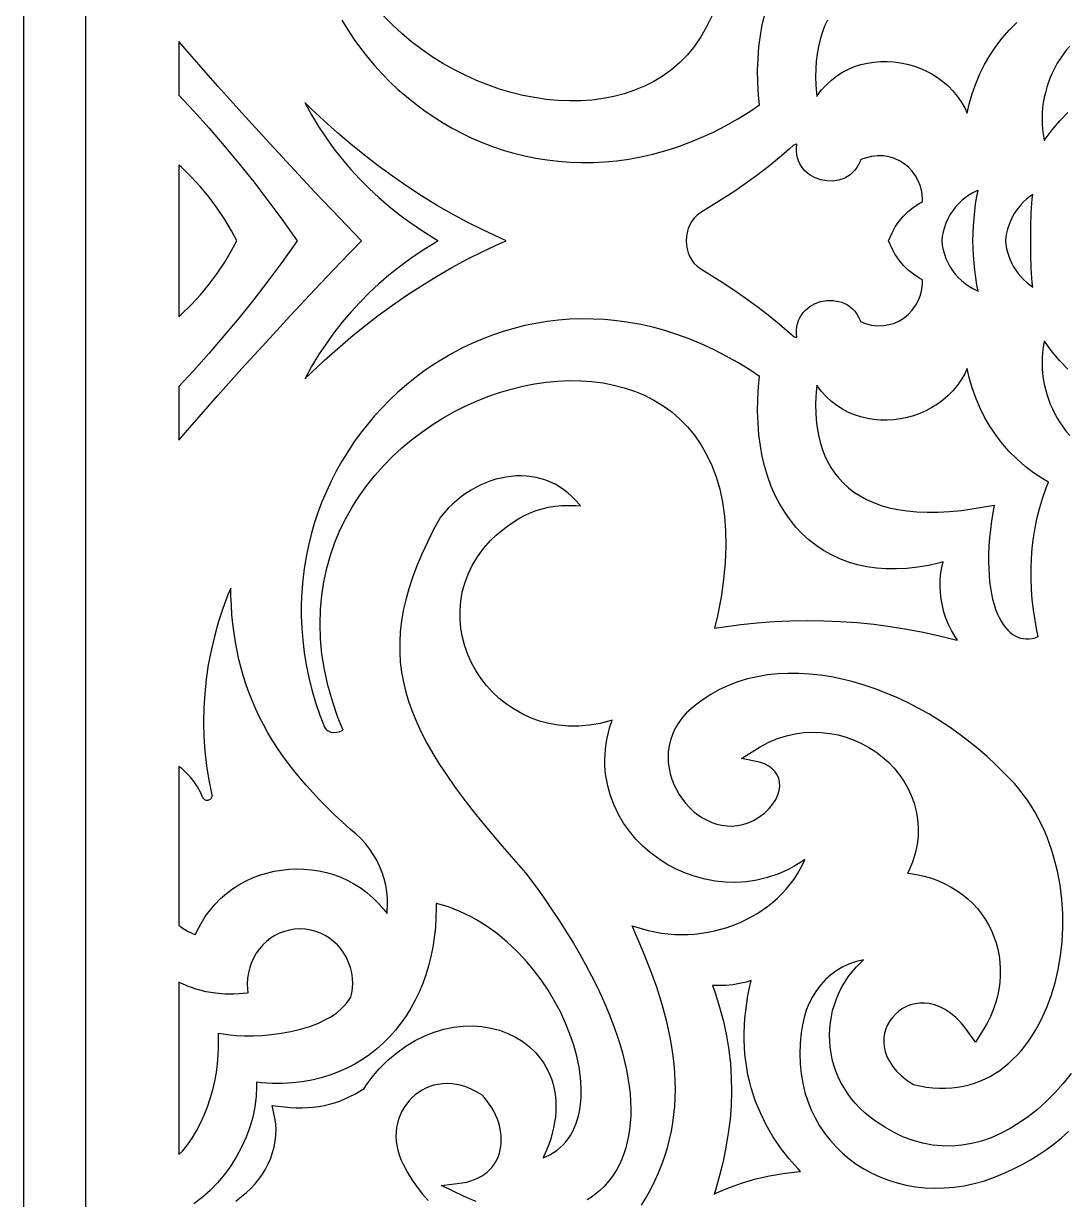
# Model space of a CAD drawing. Extents: x -375 to 375, y -1025 to 1025.
# Drawn here: x -275 to -207.8, y -841.3 to -765.6 of the extents above; entities that cross this region are included whole.
import ezdxf

# ---------------------------------------------------------------- set-up
doc = ezdxf.new("R2010")
doc.units = 0
doc.layers.add('LAYER_10', color=1, linetype='CONTINUOUS')

msp = doc.modelspace()

# ---------------------------------------------------------------- linework, layer by layer
at = {"layer": 'LAYER_10'}
for points in [[(-202.446, -924.973), (-202.446, -920.862), (-271, -920.862), (-271, -695.549), (-275, -695.549), (-275, -924.973)], [(-257.829, -774.764), (-259.396, -773.063), (-260.949, -771.35), (-262.489, -769.625), (-264.014, -767.888), (-264.998, -766.751), (-264.998, -770.21), (-264.062, -771.22), (-263.063, -772.339), (-262.084, -773.475), (-261.128, -774.627), (-260.192, -775.796), (-259.279, -776.982), (-258.388, -778.184), (-257.391, -779.581), (-258.388, -780.978), (-259.279, -782.179), (-260.192, -783.365), (-261.128, -784.534), (-262.084, -785.687), (-263.063, -786.823), (-264.062, -787.941), (-264.998, -788.951), (-264.998, -792.41), (-264.014, -791.273), (-262.489, -789.536), (-260.949, -787.812), (-259.396, -786.098), (-257.829, -784.397), (-256.248, -782.707), (-254.654, -781.029), (-253.255, -779.581), (-254.654, -778.132), (-256.248, -776.454)], [(-256.9, -770.687), (-256.885, -770.716), (-256.465, -771.484), (-256.015, -772.23), (-255.538, -772.954), (-255.034, -773.655), (-254.504, -774.333), (-253.949, -774.987), (-253.37, -775.617), (-252.769, -776.223), (-252.146, -776.803), (-251.502, -777.359), (-250.839, -777.888), (-250.156, -778.39), (-249.457, -778.866), (-248.315, -779.581), (-249.457, -780.295), (-250.156, -780.771), (-250.839, -781.273), (-251.502, -781.803), (-252.146, -782.358), (-252.769, -782.938), (-253.37, -783.544), (-253.949, -784.174), (-254.504, -784.829), (-255.034, -785.507), (-255.538, -786.208), (-256.015, -786.931), (-256.465, -787.677), (-256.885, -788.445), (-256.9, -788.474), (-256.488, -788.072), (-255.652, -787.289), (-254.805, -786.53), (-253.944, -785.794), (-253.07, -785.082), (-252.179, -784.393), (-251.272, -783.728), (-250.348, -783.088), (-249.404, -782.471), (-248.44, -781.879), (-247.455, -781.312), (-246.448, -780.77), (-245.417, -780.253), (-244.362, -779.761), (-243.944, -779.581), (-244.362, -779.4), (-245.417, -778.908), (-246.448, -778.391), (-247.455, -777.849), (-248.44, -777.282), (-249.404, -776.69), (-250.348, -776.074), (-251.272, -775.433), (-252.179, -774.768), (-253.07, -774.079), (-253.944, -773.367), (-254.805, -772.631), (-255.652, -771.872), (-256.488, -771.09)], [(-232.005, -780.834), (-231.844, -781.041), (-231.652, -781.224), (-231.419, -781.39), (-230.044, -782.248), (-229.311, -782.733), (-228.569, -783.247), (-227.827, -783.786), (-227.097, -784.344), (-226.39, -784.919), (-225.716, -785.506), (-225.598, -785.618), (-225.498, -785.698), (-225.407, -785.754), (-225.33, -785.785), (-225.269, -785.796), (-225.239, -785.793), (-225.267, -785.567), (-225.272, -785.342), (-225.251, -785.124), (-225.208, -784.917), (-225.143, -784.72), (-225.058, -784.535), (-224.955, -784.363), (-224.837, -784.204), (-224.699, -784.055), (-224.403, -783.814), (-224.064, -783.625), (-223.699, -783.496), (-223.317, -783.427), (-222.928, -783.422), (-222.549, -783.482), (-222.354, -783.542), (-222.171, -783.618), (-221.994, -783.714), (-221.826, -783.83), (-221.668, -783.965), (-221.522, -784.12), (-221.391, -784.295), (-221.276, -784.49), (-221.178, -784.703), (-221.151, -784.785), (-220.855, -784.902), (-220.453, -785.003), (-220.061, -785.047), (-219.681, -785.038), (-219.316, -784.979), (-218.97, -784.874), (-218.644, -784.726), (-218.342, -784.537), (-218.066, -784.31), (-217.822, -784.049), (-217.611, -783.757), (-217.436, -783.436), (-217.302, -783.089), (-217.212, -782.72), (-217.168, -782.33), (-217.172, -782.089), (-217.385, -781.978), (-217.749, -781.74), (-218.086, -781.468), (-218.393, -781.165), (-218.67, -780.833), (-218.915, -780.475), (-219.125, -780.094), (-219.348, -779.581), (-219.125, -779.067), (-218.915, -778.686), (-218.67, -778.328), (-218.393, -777.996), (-218.086, -777.693), (-217.749, -777.421), (-217.385, -777.183), (-217.172, -777.072), (-217.168, -776.831), (-217.212, -776.441), (-217.302, -776.072), (-217.436, -775.725), (-217.611, -775.405), (-217.822, -775.112), (-218.066, -774.851), (-218.342, -774.625), (-218.644, -774.436), (-218.97, -774.287), (-219.316, -774.182), (-219.681, -774.123), (-220.061, -774.114), (-220.453, -774.158), (-220.859, -774.261), (-221.059, -774.332), (-221.149, -774.371), (-221.178, -774.458), (-221.276, -774.671), (-221.391, -774.866), (-221.522, -775.041), (-221.668, -775.196), (-221.826, -775.332), (-221.994, -775.447), (-222.171, -775.543), (-222.354, -775.619), (-222.549, -775.679), (-222.928, -775.74), (-223.317, -775.734), (-223.699, -775.665), (-224.064, -775.536), (-224.397, -775.351), (-224.558, -775.231), (-224.704, -775.101), (-224.837, -774.957), (-224.955, -774.798), (-225.058, -774.626), (-225.143, -774.442), (-225.208, -774.245), (-225.251, -774.037), (-225.272, -773.819), (-225.267, -773.594), (-225.239, -773.368), (-225.269, -773.365), (-225.33, -773.376), (-225.407, -773.407), (-225.492, -773.46), (-225.721, -773.66), (-226.39, -774.242), (-227.097, -774.817), (-227.827, -775.375), (-228.569, -775.914), (-229.311, -776.428), (-230.044, -776.914), (-231.419, -777.771), (-231.652, -777.937), (-231.844, -778.12), (-232.005, -778.327), (-232.137, -778.554), (-232.24, -778.797), (-232.312, -779.051), (-232.354, -779.313), (-232.365, -779.581), (-232.354, -779.848), (-232.312, -780.11), (-232.24, -780.364), (-232.137, -780.607)], [(-264.833, -784.309), (-264.208, -783.694), (-263.617, -783.05), (-263.061, -782.378), (-262.541, -781.68), (-262.059, -780.957), (-261.615, -780.21), (-261.283, -779.581), (-261.615, -778.951), (-262.059, -778.204), (-262.541, -777.481), (-263.061, -776.783), (-263.617, -776.111), (-264.208, -775.467), (-264.833, -774.852), (-264.998, -774.705), (-264.998, -779.581), (-264.998, -784.456)], [(-213.593, -776.345), (-213.661, -776.372), (-213.926, -776.504), (-214.18, -776.656), (-214.421, -776.826), (-214.648, -777.014), (-214.86, -777.218), (-215.056, -777.438), (-215.234, -777.671), (-215.395, -777.917), (-215.536, -778.175), (-215.657, -778.444), (-215.756, -778.721), (-215.834, -779.007), (-215.888, -779.3), (-215.916, -779.581), (-215.888, -779.861), (-215.834, -780.154), (-215.756, -780.44), (-215.657, -780.718), (-215.536, -780.986), (-215.395, -781.244), (-215.234, -781.49), (-215.056, -781.723), (-214.86, -781.943), (-214.648, -782.147), (-214.421, -782.335), (-214.18, -782.505), (-213.926, -782.657), (-213.661, -782.789), (-213.593, -782.816), (-213.67, -782.422), (-213.806, -781.479), (-213.885, -780.532), (-213.919, -779.581), (-213.885, -778.629), (-213.806, -777.685), (-213.746, -777.21), (-213.67, -776.737)], [(-210.472, -782.255), (-210.266, -782.421), (-210.065, -782.563), (-210.098, -782.269), (-210.165, -781.373), (-210.199, -780.475), (-210.2, -779.581), (-210.199, -778.687), (-210.165, -777.788), (-210.098, -776.892), (-210.065, -776.598), (-210.266, -776.74), (-210.472, -776.906), (-210.666, -777.085), (-210.845, -777.274), (-211.011, -777.473), (-211.163, -777.682), (-211.3, -777.899), (-211.422, -778.124), (-211.528, -778.357), (-211.619, -778.595), (-211.693, -778.84), (-211.751, -779.089), (-211.792, -779.342), (-211.814, -779.581), (-211.792, -779.819), (-211.751, -780.072), (-211.693, -780.322), (-211.619, -780.566), (-211.528, -780.804), (-211.422, -781.037), (-211.3, -781.262), (-211.163, -781.479), (-211.011, -781.688), (-210.845, -781.887), (-210.666, -782.077)], [(-239.103, -784.611), (-239.848, -784.636), (-240.585, -784.693), (-241.315, -784.78), (-242.037, -784.896), (-242.749, -785.043), (-243.452, -785.218), (-244.144, -785.421), (-244.826, -785.651), (-245.496, -785.908), (-246.155, -786.191), (-246.8, -786.5), (-247.432, -786.834), (-248.05, -787.192), (-248.654, -787.574), (-249.242, -787.979), (-249.814, -788.406), (-250.37, -788.855), (-250.909, -789.325), (-251.43, -789.816), (-251.932, -790.326), (-252.415, -790.856), (-252.879, -791.404), (-253.322, -791.97), (-253.744, -792.553), (-254.145, -793.154), (-254.523, -793.77), (-254.879, -794.401), (-255.211, -795.047), (-255.518, -795.708), (-255.801, -796.382), (-256.059, -797.068), (-256.291, -797.767), (-256.496, -798.478), (-256.673, -799.199), (-256.823, -799.931), (-256.944, -800.673), (-257.036, -801.423), (-257.098, -802.182), (-257.13, -802.949), (-257.131, -803.724), (-257.1, -804.505), (-257.037, -805.292), (-256.941, -806.084), (-256.811, -806.881), (-256.647, -807.683), (-256.447, -808.488), (-256.213, -809.296), (-255.942, -810.107), (-255.645, -810.89), (-255.599, -810.958), (-255.537, -811.026), (-255.47, -811.083), (-255.405, -811.126), (-255.232, -811.196), (-255.047, -811.225), (-254.847, -811.215), (-254.64, -811.166), (-254.446, -811.082), (-254.775, -810.265), (-255.132, -809.216), (-255.421, -808.185), (-255.642, -807.172), (-255.798, -806.179), (-255.892, -805.205), (-255.925, -804.251), (-255.899, -803.319), (-255.817, -802.409), (-255.681, -801.521), (-255.493, -800.657), (-255.256, -799.818), (-254.971, -799.004), (-254.642, -798.216), (-254.269, -797.454), (-253.857, -796.719), (-253.406, -796.012), (-252.92, -795.333), (-252.401, -794.683), (-251.85, -794.063), (-251.271, -793.473), (-250.664, -792.914), (-250.034, -792.385), (-249.381, -791.889), (-248.709, -791.424), (-248.019, -790.993), (-247.313, -790.595), (-246.594, -790.23), (-245.864, -789.901), (-245.125, -789.606), (-244.379, -789.348), (-243.629, -789.125), (-242.876, -788.94), (-242.123, -788.792), (-241.372, -788.682), (-240.625, -788.611), (-239.883, -788.58), (-239.151, -788.589), (-238.428, -788.638), (-237.719, -788.73), (-237.024, -788.864), (-236.347, -789.041), (-235.689, -789.262), (-235.053, -789.528), (-234.441, -789.839), (-233.856, -790.197), (-233.3, -790.601), (-232.777, -791.053), (-232.287, -791.553), (-231.835, -792.1), (-231.422, -792.696), (-231.051, -793.341), (-230.724, -794.035), (-230.444, -794.777), (-230.212, -795.569), (-230.031, -796.41), (-229.903, -797.301), (-229.829, -798.243), (-229.812, -799.235), (-229.854, -800.278), (-229.957, -801.373), (-230.122, -802.52), (-230.351, -803.721), (-230.54, -804.519), (-229.928, -804.419), (-228.861, -804.277), (-227.792, -804.165), (-226.721, -804.085), (-225.649, -804.037), (-224.577, -804.019), (-223.505, -804.033), (-222.434, -804.078), (-221.365, -804.154), (-220.299, -804.261), (-219.236, -804.399), (-218.177, -804.567), (-217.123, -804.767), (-216.074, -804.998), (-215.032, -805.259), (-214.918, -805.292), (-215.094, -805.027), (-215.307, -804.654), (-215.493, -804.27), (-215.652, -803.876), (-215.783, -803.473), (-215.887, -803.063), (-215.963, -802.647), (-216.01, -802.227), (-216.028, -801.804), (-216.018, -801.38), (-215.978, -800.955), (-215.908, -800.532), (-215.84, -800.246), (-216.043, -800.304), (-216.765, -800.47), (-217.472, -800.591), (-218.163, -800.669), (-218.837, -800.704), (-219.493, -800.697), (-220.131, -800.648), (-220.75, -800.557), (-221.348, -800.427), (-221.926, -800.256), (-222.482, -800.046), (-223.015, -799.798), (-223.524, -799.512), (-224.009, -799.189), (-224.467, -798.83), (-224.9, -798.436), (-225.304, -798.008), (-225.681, -797.547), (-226.029, -797.054), (-226.347, -796.53), (-226.634, -795.975), (-226.891, -795.391), (-227.116, -794.779), (-227.309, -794.139), (-227.469, -793.473), (-227.596, -792.78), (-227.688, -792.063), (-227.746, -791.321), (-227.769, -790.555), (-227.756, -789.767), (-227.707, -788.956), (-227.64, -788.318), (-228.27, -787.897), (-229.05, -787.417), (-229.833, -786.978), (-230.616, -786.578), (-231.399, -786.217), (-232.181, -785.895), (-232.963, -785.61), (-233.743, -785.362), (-234.52, -785.151), (-235.295, -784.976), (-236.066, -784.835), (-236.833, -784.729), (-237.595, -784.657), (-238.352, -784.618)], [(-220.706, -791.019), (-221.121, -790.92), (-221.528, -790.789), (-221.923, -790.624), (-222.305, -790.426), (-222.672, -790.193), (-223.02, -789.926), (-223.348, -789.623), (-223.652, -789.286), (-223.93, -788.913), (-223.957, -788.869), (-223.982, -789.081), (-224.024, -789.611), (-224.042, -790.131), (-224.035, -790.639), (-224.004, -791.135), (-223.947, -791.616), (-223.865, -792.083), (-223.757, -792.534), (-223.623, -792.968), (-223.463, -793.385), (-223.277, -793.783), (-223.063, -794.163), (-222.822, -794.523), (-222.553, -794.862), (-222.255, -795.181), (-221.928, -795.478), (-221.571, -795.753), (-221.182, -796.004), (-220.762, -796.232), (-220.309, -796.434), (-219.822, -796.611), (-219.301, -796.759), (-218.745, -796.879), (-218.154, -796.97), (-217.526, -797.029), (-216.862, -797.055), (-216.161, -797.049), (-215.423, -797.007), (-214.647, -796.93), (-213.832, -796.816), (-212.557, -796.589), (-212.718, -797.602), (-212.791, -798.164), (-212.848, -798.707), (-212.886, -799.229), (-212.909, -799.731), (-212.915, -800.212), (-212.906, -800.673), (-212.882, -801.112), (-212.844, -801.53), (-212.792, -801.926), (-212.727, -802.301), (-212.65, -802.653), (-212.561, -802.983), (-212.46, -803.29), (-212.35, -803.574), (-212.23, -803.835), (-212.102, -804.073), (-211.965, -804.287), (-211.822, -804.478), (-211.673, -804.646), (-211.518, -804.79), (-211.358, -804.912), (-211.195, -805.013), (-211.027, -805.092), (-210.855, -805.15), (-210.678, -805.187), (-210.496, -805.204), (-210.308, -805.2), (-210.115, -805.174), (-209.915, -805.126), (-209.713, -805.056), (-209.802, -804.653), (-209.925, -803.994), (-210.024, -803.334), (-210.1, -802.671), (-210.152, -802.008), (-210.179, -801.344), (-210.181, -800.681), (-210.157, -800.019), (-210.106, -799.36), (-210.027, -798.702), (-209.921, -798.048), (-209.785, -797.398), (-209.621, -796.753), (-209.426, -796.114), (-209.201, -795.481), (-209.051, -795.116), (-209.431, -794.899), (-210.021, -794.507), (-210.577, -794.081), (-211.099, -793.624), (-211.585, -793.137), (-212.035, -792.621), (-212.45, -792.079), (-212.827, -791.513), (-213.168, -790.924), (-213.471, -790.314), (-213.737, -789.685), (-213.964, -789.039), (-214.153, -788.377), (-214.282, -787.791), (-214.446, -788.14), (-214.672, -788.531), (-214.928, -788.896), (-215.211, -789.234), (-215.518, -789.546), (-215.847, -789.831), (-216.197, -790.089), (-216.563, -790.318), (-216.945, -790.52), (-217.339, -790.694), (-217.745, -790.838), (-218.159, -790.954), (-218.58, -791.041), (-219.005, -791.098), (-219.432, -791.124), (-219.859, -791.121), (-220.285, -791.086)], [(-264.267, -814.097), (-264.531, -813.813), (-264.817, -813.548), (-264.998, -813.406), (-264.998, -823.617), (-264.788, -823.792), (-264.45, -824.007), (-264.082, -824.178), (-263.927, -824.226), (-263.826, -823.988), (-263.58, -823.515), (-263.305, -823.072), (-263.002, -822.657), (-262.673, -822.271), (-262.32, -821.916), (-261.945, -821.59), (-261.551, -821.295), (-261.139, -821.03), (-260.712, -820.795), (-260.27, -820.59), (-259.817, -820.416), (-259.354, -820.273), (-258.883, -820.16), (-258.406, -820.078), (-257.924, -820.027), (-257.441, -820.007), (-256.956, -820.018), (-256.473, -820.06), (-255.993, -820.134), (-255.518, -820.24), (-255.05, -820.377), (-254.591, -820.546), (-254.142, -820.748), (-253.707, -820.982), (-253.286, -821.248), (-252.882, -821.548), (-252.496, -821.88), (-252.132, -822.245), (-251.79, -822.643), (-251.613, -822.884), (-251.597, -822.758), (-251.576, -822.327), (-251.586, -821.898), (-251.627, -821.473), (-251.699, -821.052), (-251.801, -820.639), (-251.932, -820.233), (-252.092, -819.837), (-252.28, -819.453), (-252.496, -819.08), (-252.739, -818.722), (-253.009, -818.38), (-253.306, -818.054), (-253.628, -817.748), (-253.991, -817.449), (-255.013, -816.505), (-255.955, -815.564), (-256.82, -814.623), (-257.226, -814.148), (-257.613, -813.672), (-257.981, -813.193), (-258.331, -812.712), (-258.662, -812.227), (-258.976, -811.738), (-259.272, -811.245), (-259.549, -810.747), (-259.809, -810.243), (-260.051, -809.734), (-260.276, -809.219), (-260.483, -808.697), (-260.673, -808.169), (-260.846, -807.633), (-261.002, -807.09), (-261.141, -806.538), (-261.263, -805.978), (-261.369, -805.409), (-261.458, -804.831), (-261.531, -804.243), (-261.588, -803.645), (-261.629, -803.036), (-261.654, -802.416), (-261.662, -801.932), (-261.847, -802.366), (-262.177, -803.247), (-262.469, -804.139), (-262.722, -805.039), (-262.936, -805.948), (-263.111, -806.864), (-263.246, -807.786), (-263.341, -808.712), (-263.397, -809.642), (-263.414, -810.573), (-263.39, -811.506), (-263.326, -812.439), (-263.221, -813.37), (-263.077, -814.299), (-262.89, -815.23), (-262.883, -815.295), (-262.888, -815.355), (-262.903, -815.41), (-262.927, -815.458), (-262.96, -815.5), (-262.999, -815.536), (-263.043, -815.564), (-263.091, -815.585), (-263.141, -815.598), (-263.193, -815.602), (-263.245, -815.597), (-263.296, -815.583), (-263.344, -815.559), (-263.388, -815.524), (-263.426, -815.479), (-263.458, -815.423), (-263.624, -815.059), (-263.813, -814.722), (-264.027, -814.401)], [(-225.114, -807.429), (-225.796, -807.424), (-226.468, -807.456), (-227.129, -807.526), (-227.778, -807.635), (-228.414, -807.782), (-229.034, -807.97), (-229.638, -808.199), (-230.223, -808.47), (-230.79, -808.784), (-231.337, -809.141), (-231.862, -809.543), (-232.359, -809.987), (-232.646, -810.314), (-232.891, -810.654), (-233.094, -811.002), (-233.256, -811.356), (-233.379, -811.715), (-233.465, -812.077), (-233.516, -812.44), (-233.532, -812.805), (-233.517, -813.168), (-233.47, -813.528), (-233.393, -813.883), (-233.288, -814.231), (-233.157, -814.57), (-232.999, -814.899), (-232.818, -815.214), (-232.615, -815.514), (-232.391, -815.796), (-232.148, -816.06), (-231.888, -816.302), (-231.613, -816.52), (-231.325, -816.713), (-231.024, -816.88), (-230.714, -817.017), (-230.395, -817.124), (-230.069, -817.2), (-229.738, -817.241), (-229.402, -817.247), (-229.063, -817.217), (-228.722, -817.147), (-228.379, -817.037), (-228.035, -816.883), (-227.695, -816.685), (-227.336, -816.41), (-227.034, -816.122), (-226.79, -815.829), (-226.602, -815.534), (-226.468, -815.244), (-226.385, -814.961), (-226.35, -814.69), (-226.361, -814.432), (-226.415, -814.188), (-226.51, -813.961), (-226.649, -813.75), (-226.831, -813.558), (-227.06, -813.387), (-227.336, -813.243), (-227.66, -813.13), (-228.803, -812.897), (-227.611, -812.146), (-227.053, -811.857), (-226.49, -811.623), (-225.923, -811.442), (-225.355, -811.314), (-224.789, -811.236), (-224.228, -811.206), (-223.672, -811.222), (-223.126, -811.283), (-222.591, -811.386), (-222.07, -811.531), (-221.565, -811.714), (-221.078, -811.934), (-220.611, -812.189), (-220.167, -812.477), (-219.748, -812.797), (-219.356, -813.147), (-218.993, -813.525), (-218.662, -813.929), (-218.365, -814.357), (-218.105, -814.809), (-217.883, -815.281), (-217.703, -815.773), (-217.567, -816.282), (-217.478, -816.805), (-217.437, -817.342), (-217.447, -817.889), (-217.512, -818.445), (-217.631, -819.006), (-217.809, -819.571), (-218.046, -820.137), (-218.121, -820.28), (-218.057, -820.286), (-217.549, -820.366), (-217.061, -820.474), (-216.593, -820.61), (-216.145, -820.773), (-215.719, -820.961), (-215.314, -821.173), (-214.932, -821.409), (-214.572, -821.666), (-214.235, -821.945), (-213.922, -822.242), (-213.633, -822.558), (-213.368, -822.891), (-213.129, -823.24), (-212.915, -823.604), (-212.727, -823.98), (-212.565, -824.369), (-212.429, -824.769), (-212.321, -825.178), (-212.24, -825.595), (-212.187, -826.019), (-212.162, -826.449), (-212.165, -826.884), (-212.197, -827.321), (-212.258, -827.761), (-212.348, -828.201), (-212.468, -828.641), (-212.618, -829.079), (-212.799, -829.514), (-213.009, -829.945), (-213.251, -830.371), (-213.76, -831.154), (-214.349, -830.312), (-214.685, -829.908), (-215.025, -829.566), (-215.367, -829.284), (-215.709, -829.057), (-216.048, -828.883), (-216.382, -828.757), (-216.71, -828.677), (-217.03, -828.64), (-217.34, -828.642), (-217.64, -828.681), (-217.927, -828.755), (-218.2, -828.861), (-218.456, -828.996), (-218.693, -829.16), (-218.909, -829.348), (-219.103, -829.559), (-219.27, -829.79), (-219.41, -830.039), (-219.521, -830.302), (-219.6, -830.578), (-219.645, -830.864), (-219.655, -831.159), (-219.628, -831.46), (-219.56, -831.767), (-219.45, -832.078), (-219.293, -832.39), (-219.087, -832.703), (-218.829, -833.013), (-218.514, -833.319), (-218.141, -833.616), (-217.739, -833.881), (-217.342, -833.973), (-216.911, -834.048), (-216.489, -834.099), (-216.078, -834.125), (-215.676, -834.127), (-215.284, -834.105), (-214.902, -834.061), (-214.53, -833.995), (-214.168, -833.908), (-213.815, -833.8), (-213.472, -833.672), (-213.139, -833.525), (-212.815, -833.358), (-212.501, -833.173), (-212.197, -832.971), (-211.903, -832.75), (-211.618, -832.513), (-211.344, -832.26), (-211.08, -831.991), (-210.826, -831.707), (-210.582, -831.408), (-210.35, -831.096), (-210.128, -830.77), (-209.916, -830.431), (-209.716, -830.08), (-209.529, -829.72), (-209.184, -828.961), (-208.887, -828.166), (-208.638, -827.338), (-208.438, -826.482), (-208.287, -825.603), (-208.187, -824.708), (-208.139, -823.8), (-208.144, -822.885), (-208.202, -821.97), (-208.315, -821.058), (-208.482, -820.155), (-208.706, -819.263), (-208.838, -818.828), (-208.985, -818.397), (-209.146, -817.971), (-209.322, -817.552), (-209.512, -817.14), (-209.717, -816.737), (-209.936, -816.342), (-210.17, -815.956), (-210.419, -815.581), (-210.683, -815.216), (-210.961, -814.862), (-211.255, -814.519), (-211.564, -814.189), (-211.896, -813.866), (-212.444, -813.312), (-213.009, -812.782), (-213.593, -812.271), (-214.197, -811.78), (-214.817, -811.31), (-215.453, -810.861), (-216.103, -810.436), (-216.765, -810.034), (-217.438, -809.658), (-218.121, -809.307), (-218.811, -808.983), (-219.507, -808.687), (-220.208, -808.419), (-220.913, -808.181), (-221.618, -807.974), (-222.324, -807.798), (-223.028, -807.655), (-223.728, -807.545), (-224.424, -807.469)], [(-260.572, -828.005), (-261.458, -828.07), (-262.059, -828.065), (-262.655, -828.011), (-263.243, -827.91), (-263.82, -827.762), (-264.382, -827.569), (-264.926, -827.331), (-264.998, -827.292), (-264.998, -838.397), (-264.777, -838.165), (-264.453, -837.765), (-264.15, -837.329), (-263.87, -836.863), (-263.612, -836.369), (-263.378, -835.854), (-263.169, -835.32), (-262.985, -834.774), (-262.827, -834.219), (-262.695, -833.659), (-262.591, -833.1), (-262.515, -832.546), (-262.467, -832.001), (-262.448, -831.471), (-262.465, -830.587), (-261.728, -830.694), (-261.283, -830.732), (-260.781, -830.751), (-260.234, -830.749), (-259.652, -830.722), (-259.045, -830.669), (-258.425, -830.586), (-257.801, -830.473), (-257.185, -830.326), (-256.586, -830.144), (-256.016, -829.924), (-255.48, -829.665), (-255.235, -829.523), (-255.001, -829.37), (-254.781, -829.207), (-254.576, -829.033), (-254.389, -828.85), (-254.219, -828.657), (-254.068, -828.453), (-253.95, -828.262), (-253.899, -828.091), (-253.854, -827.874), (-253.825, -827.642), (-253.814, -827.4), (-253.832, -827.038), (-253.883, -826.687), (-253.967, -826.349), (-254.082, -826.024), (-254.225, -825.716), (-254.395, -825.425), (-254.591, -825.153), (-254.81, -824.903), (-255.051, -824.675), (-255.313, -824.472), (-255.593, -824.296), (-255.889, -824.147), (-256.2, -824.029), (-256.525, -823.942), (-256.862, -823.889), (-257.209, -823.871), (-257.556, -823.889), (-257.892, -823.942), (-258.217, -824.029), (-258.529, -824.147), (-258.825, -824.296), (-259.105, -824.472), (-259.366, -824.675), (-259.608, -824.903), (-259.827, -825.153), (-260.023, -825.425), (-260.193, -825.716), (-260.336, -826.024), (-260.45, -826.349), (-260.534, -826.687), (-260.586, -827.038), (-260.603, -827.399)], [(-230.223, -839.745), (-230.488, -840.675), (-230.57, -840.932), (-230.408, -840.853), (-229.584, -840.508), (-228.742, -840.209), (-227.884, -839.958), (-227.014, -839.754), (-226.132, -839.599), (-225.241, -839.493), (-225.017, -839.478), (-225.173, -839.319), (-225.76, -838.646), (-226.297, -837.95), (-226.784, -837.229), (-227.218, -836.483), (-227.596, -835.715), (-227.766, -835.318), (-227.921, -834.917), (-228.061, -834.51), (-228.186, -834.097), (-228.297, -833.677), (-228.392, -833.251), (-228.472, -832.819), (-228.537, -832.381), (-228.586, -831.936), (-228.619, -831.485), (-228.636, -831.028), (-228.637, -830.564), (-228.621, -830.095), (-228.589, -829.619), (-228.54, -829.137), (-228.475, -828.648), (-228.392, -828.153), (-228.292, -827.652), (-228.187, -827.198), (-228.494, -827.291), (-228.932, -827.392), (-229.376, -827.463), (-229.823, -827.505), (-230.272, -827.516), (-230.681, -827.5), (-230.51, -827.98), (-230.219, -828.914), (-229.976, -829.835), (-229.78, -830.747), (-229.63, -831.651), (-229.526, -832.55), (-229.466, -833.444), (-229.45, -834.335), (-229.477, -835.227), (-229.545, -836.12), (-229.656, -837.016), (-229.806, -837.918), (-229.995, -838.827)]]:
    msp.add_lwpolyline(points, close=True, dxfattribs=at)
for points in [[(-254.523, -765.391), (-254.145, -766.008), (-253.744, -766.608), (-253.322, -767.191), (-252.879, -767.757), (-252.415, -768.306), (-251.932, -768.835), (-251.43, -769.346), (-250.909, -769.836), (-250.37, -770.306), (-249.814, -770.755), (-249.242, -771.182), (-248.654, -771.587), (-248.05, -771.969), (-247.432, -772.327), (-246.8, -772.661), (-246.155, -772.97), (-245.496, -773.253), (-244.826, -773.51), (-244.144, -773.741), (-243.452, -773.944), (-242.749, -774.118), (-242.037, -774.265), (-241.315, -774.382), (-240.585, -774.468), (-239.848, -774.525), (-239.103, -774.55), (-238.352, -774.543), (-237.595, -774.504), (-236.833, -774.432), (-236.066, -774.326), (-235.295, -774.185), (-234.52, -774.01), (-233.743, -773.799), (-232.963, -773.551), (-232.181, -773.266), (-231.399, -772.944), (-230.616, -772.583), (-229.833, -772.183), (-229.05, -771.744), (-228.27, -771.264), (-227.64, -770.843), (-227.707, -770.205), (-227.756, -769.394), (-227.769, -768.606), (-227.746, -767.84), (-227.688, -767.099), (-227.596, -766.381), (-227.469, -765.688), (-227.309, -765.022)], [(-230.724, -765.126), (-231.051, -765.82), (-231.422, -766.465), (-231.835, -767.061), (-232.287, -767.609), (-232.777, -768.108), (-233.3, -768.56), (-233.856, -768.964), (-234.441, -769.322), (-235.053, -769.633), (-235.689, -769.899), (-236.347, -770.12), (-237.024, -770.297), (-237.719, -770.431), (-238.428, -770.523), (-239.151, -770.573), (-239.883, -770.581), (-240.625, -770.55), (-241.372, -770.479), (-242.123, -770.37), (-242.876, -770.222), (-243.629, -770.036), (-244.379, -769.814), (-245.125, -769.555), (-245.864, -769.26), (-246.594, -768.931), (-247.313, -768.567), (-248.019, -768.169), (-248.709, -767.737), (-249.381, -767.273), (-250.034, -766.776), (-250.664, -766.248), (-251.271, -765.688), (-251.85, -765.098)], [(-223.277, -765.378), (-223.463, -765.776), (-223.623, -766.193), (-223.757, -766.627), (-223.865, -767.078), (-223.947, -767.545), (-224.004, -768.026), (-224.035, -768.522), (-224.042, -769.03), (-224.024, -769.55), (-223.982, -770.081), (-223.957, -770.292), (-223.93, -770.248), (-223.652, -769.875), (-223.348, -769.538), (-223.02, -769.235), (-222.672, -768.968), (-222.305, -768.735), (-221.923, -768.537), (-221.528, -768.372), (-221.121, -768.241), (-220.706, -768.142), (-220.285, -768.076), (-219.859, -768.041), (-219.432, -768.037), (-219.005, -768.063), (-218.58, -768.12), (-218.159, -768.207), (-217.745, -768.323), (-217.339, -768.468), (-216.945, -768.641), (-216.563, -768.843), (-216.197, -769.073), (-215.847, -769.33), (-215.518, -769.615), (-215.211, -769.927), (-214.928, -770.265), (-214.672, -770.63), (-214.446, -771.021), (-214.282, -771.37), (-214.153, -770.784), (-213.964, -770.122), (-213.737, -769.476), (-213.471, -768.847), (-213.168, -768.237), (-212.827, -767.648), (-212.45, -767.082), (-212.035, -766.54), (-211.585, -766.025), (-211.099, -765.537)], [(-207.692, -767.048), (-207.913, -767.311), (-208.12, -767.584), (-208.314, -767.865), (-208.493, -768.155), (-208.659, -768.452), (-208.809, -768.755), (-208.945, -769.065), (-209.066, -769.381), (-209.171, -769.702), (-209.261, -770.028), (-209.335, -770.358), (-209.393, -770.692), (-209.435, -771.029), (-209.46, -771.369), (-209.468, -771.71), (-209.46, -772.053), (-209.434, -772.398), (-209.39, -772.742), (-209.329, -773.087), (-209.321, -773.123), (-209.274, -773.05), (-208.817, -772.433), (-208.327, -771.856), (-207.806, -771.321)], [(-207.806, -787.84), (-208.327, -787.305), (-208.817, -786.728), (-209.274, -786.111), (-209.321, -786.038), (-209.329, -786.074), (-209.39, -786.419), (-209.434, -786.764), (-209.46, -787.108), (-209.468, -787.451), (-209.46, -787.793), (-209.435, -788.132), (-209.393, -788.469), (-209.335, -788.803), (-209.261, -789.133), (-209.171, -789.459), (-209.066, -789.78), (-208.945, -790.096), (-208.809, -790.406), (-208.659, -790.71), (-208.493, -791.006), (-208.314, -791.296), (-208.12, -791.577), (-207.913, -791.85), (-207.692, -792.114)], [(-235.236, -841.643), (-234.945, -841.158), (-234.652, -840.625), (-234.385, -840.092), (-234.146, -839.558), (-233.932, -839.025), (-233.743, -838.491), (-233.579, -837.957), (-233.438, -837.422), (-233.321, -836.886), (-233.226, -836.35), (-233.152, -835.814), (-233.1, -835.276), (-233.069, -834.737), (-233.058, -834.198), (-233.066, -833.657), (-233.093, -833.115), (-233.138, -832.572), (-233.2, -832.028), (-233.28, -831.482), (-233.376, -830.938), (-233.616, -829.838), (-233.914, -828.736), (-234.265, -827.628), (-234.665, -826.515), (-235.11, -825.397), (-235.849, -823.677), (-234.811, -823.969), (-234.387, -824.065), (-233.961, -824.139), (-233.532, -824.192), (-233.102, -824.225), (-232.671, -824.236), (-232.242, -824.228), (-231.813, -824.199), (-231.388, -824.151), (-230.966, -824.083), (-230.548, -823.996), (-230.135, -823.891), (-229.729, -823.768), (-229.329, -823.626), (-228.938, -823.467), (-228.556, -823.291), (-228.184, -823.098), (-227.822, -822.889), (-227.473, -822.664), (-227.136, -822.423), (-226.812, -822.166), (-226.503, -821.895), (-226.21, -821.61), (-225.933, -821.31), (-225.672, -820.996), (-225.43, -820.67), (-225.206, -820.33), (-225.002, -819.977), (-224.819, -819.612), (-224.728, -819.402), (-224.84, -819.482), (-225.159, -819.687), (-225.482, -819.876), (-225.808, -820.047), (-226.137, -820.202), (-226.472, -820.341), (-227.139, -820.567), (-227.813, -820.731), (-228.49, -820.834), (-229.165, -820.877), (-229.835, -820.864), (-230.497, -820.796), (-231.149, -820.676), (-231.786, -820.505), (-232.407, -820.286), (-233.007, -820.022), (-233.584, -819.713), (-234.136, -819.363), (-234.658, -818.973), (-235.148, -818.546), (-235.603, -818.082), (-236.02, -817.585), (-236.395, -817.057), (-236.726, -816.498), (-237.009, -815.912), (-237.24, -815.301), (-237.418, -814.666), (-237.537, -814.015), (-237.574, -813.676), (-237.596, -813.337), (-237.601, -812.995), (-237.59, -812.648), (-237.562, -812.298), (-237.517, -811.946), (-237.455, -811.59), (-237.375, -811.233), (-237.276, -810.873), (-237.159, -810.512), (-237.128, -810.429), (-237.201, -810.455), (-237.906, -810.64), (-238.598, -810.76), (-239.276, -810.819), (-239.937, -810.819), (-240.579, -810.763), (-241.2, -810.653), (-241.8, -810.492), (-242.375, -810.284), (-242.923, -810.031), (-243.444, -809.736), (-243.936, -809.402), (-244.396, -809.031), (-244.823, -808.627), (-245.215, -808.193), (-245.571, -807.731), (-245.89, -807.244), (-246.169, -806.735), (-246.406, -806.206), (-246.601, -805.661), (-246.751, -805.102), (-246.855, -804.531), (-246.91, -803.953), (-246.915, -803.369), (-246.869, -802.783), (-246.769, -802.197), (-246.613, -801.616), (-246.401, -801.042), (-246.13, -800.478), (-245.8, -799.927), (-245.409, -799.394), (-244.954, -798.878), (-244.583, -798.534), (-244.222, -798.225), (-243.864, -797.943), (-243.504, -797.689), (-243.142, -797.461), (-242.776, -797.261), (-242.403, -797.089), (-242.022, -796.943), (-241.631, -796.824), (-241.23, -796.732), (-240.816, -796.667), (-240.389, -796.627), (-239.945, -796.612), (-239.485, -796.622), (-239.174, -796.644), (-239.236, -796.562), (-239.473, -796.287), (-239.721, -796.036), (-239.979, -795.807), (-240.247, -795.601), (-240.523, -795.418), (-240.807, -795.256), (-241.099, -795.116), (-241.398, -794.997), (-241.702, -794.899), (-242.013, -794.822), (-242.328, -794.765), (-242.647, -794.729), (-242.969, -794.713), (-243.294, -794.718), (-243.621, -794.742), (-243.949, -794.786), (-244.278, -794.85), (-244.605, -794.933), (-244.932, -795.036), (-245.256, -795.158), (-245.578, -795.298), (-245.895, -795.458), (-246.208, -795.635), (-246.515, -795.832), (-246.817, -796.046), (-247.111, -796.278), (-247.397, -796.528), (-247.674, -796.796), (-247.942, -797.08), (-248.183, -797.363), (-248.615, -798.165), (-249.019, -798.969), (-249.381, -799.751), (-249.7, -800.512), (-249.979, -801.254), (-250.216, -801.979), (-250.413, -802.688), (-250.569, -803.382), (-250.686, -804.064), (-250.762, -804.735), (-250.8, -805.396), (-250.798, -806.05), (-250.758, -806.699), (-250.679, -807.344), (-250.561, -807.988), (-250.405, -808.631), (-250.21, -809.276), (-249.977, -809.925), (-249.705, -810.58), (-249.395, -811.241), (-249.047, -811.91), (-248.66, -812.589), (-248.235, -813.28), (-247.771, -813.983), (-247.27, -814.7), (-246.73, -815.434), (-246.153, -816.184), (-245.539, -816.952), (-244.198, -818.553), (-242.699, -820.256), (-242.109, -821.052), (-241.554, -821.827), (-241.029, -822.588), (-240.532, -823.337), (-240.063, -824.072), (-239.621, -824.793), (-239.207, -825.502), (-238.82, -826.197), (-238.459, -826.878), (-238.124, -827.546), (-237.815, -828.2), (-237.53, -828.841), (-237.271, -829.468), (-237.036, -830.081), (-236.824, -830.68), (-236.636, -831.266), (-236.472, -831.837), (-236.33, -832.394), (-236.21, -832.938), (-236.112, -833.467), (-236.035, -833.982), (-235.98, -834.482), (-235.946, -834.969), (-235.932, -835.441), (-235.938, -835.898), (-235.963, -836.341), (-236.008, -836.77), (-236.072, -837.183), (-236.155, -837.582), (-236.256, -837.965), (-236.375, -838.333), (-236.511, -838.686), (-236.665, -839.023), (-236.836, -839.344), (-237.023, -839.649), (-237.225, -839.937), (-237.443, -840.209), (-237.676, -840.463), (-237.923, -840.701), (-238.184, -840.921), (-238.459, -841.124), (-238.745, -841.309)], [(-261.335, -841.399), (-260.971, -841.087), (-260.654, -840.834), (-260.368, -840.569), (-260.102, -840.285), (-259.855, -839.982), (-259.631, -839.663), (-259.429, -839.33), (-259.252, -838.986), (-259.1, -838.631), (-258.973, -838.268), (-258.874, -837.9), (-258.804, -837.527), (-258.762, -837.153), (-258.751, -836.779), (-258.771, -836.407), (-258.823, -836.038), (-259.01, -835.237), (-257.818, -835.365), (-257.45, -835.382), (-257.084, -835.385), (-256.723, -835.371), (-256.366, -835.342), (-256.014, -835.296), (-255.667, -835.234), (-255.325, -835.155), (-254.986, -835.058), (-254.653, -834.945), (-254.323, -834.814), (-253.998, -834.664), (-253.677, -834.497), (-253.361, -834.31), (-253.091, -834.133), (-252.885, -833.834), (-252.634, -833.499), (-252.376, -833.18), (-252.109, -832.876), (-251.562, -832.323), (-250.992, -831.834), (-250.404, -831.408), (-249.802, -831.045), (-249.189, -830.744), (-248.571, -830.503), (-247.95, -830.321), (-247.33, -830.197), (-246.715, -830.129), (-246.11, -830.116), (-245.517, -830.157), (-244.94, -830.25), (-244.384, -830.395), (-243.852, -830.589), (-243.348, -830.833), (-242.875, -831.124), (-242.439, -831.462), (-242.043, -831.845), (-241.694, -832.269), (-241.534, -832.501), (-241.389, -832.741), (-241.258, -832.991), (-241.14, -833.25), (-241.037, -833.519), (-240.948, -833.797), (-240.875, -834.083), (-240.818, -834.379), (-240.777, -834.682), (-240.752, -834.994), (-240.745, -835.313), (-240.756, -835.64), (-240.784, -835.974), (-240.831, -836.314), (-240.896, -836.661), (-240.98, -837.015), (-241.084, -837.375), (-241.207, -837.741), (-241.351, -838.113), (-241.515, -838.49), (-241.57, -838.603), (-241.379, -838.524), (-241.129, -838.4), (-240.895, -838.261), (-240.677, -838.109), (-240.475, -837.943), (-240.287, -837.764), (-240.115, -837.573), (-239.956, -837.37), (-239.812, -837.154), (-239.682, -836.927), (-239.565, -836.688), (-239.462, -836.439), (-239.372, -836.178), (-239.296, -835.908), (-239.234, -835.627), (-239.185, -835.341), (-239.126, -834.733), (-239.12, -834.098), (-239.165, -833.438), (-239.262, -832.757), (-239.408, -832.061), (-239.602, -831.354), (-239.843, -830.64), (-240.13, -829.925), (-240.461, -829.213), (-240.834, -828.509), (-241.249, -827.818), (-241.702, -827.144), (-242.194, -826.492), (-242.722, -825.866), (-243.284, -825.27), (-243.879, -824.711), (-244.506, -824.191), (-245.162, -823.715), (-245.849, -823.286), (-246.198, -823.093), (-246.557, -822.912), (-246.922, -822.746), (-247.292, -822.594), (-247.669, -822.458), (-248.051, -822.338), (-248.439, -822.233), (-248.463, -822.228), (-248.455, -822.488), (-248.466, -823.141), (-248.505, -823.783), (-248.572, -824.415), (-248.667, -825.036), (-248.79, -825.644), (-248.939, -826.238), (-249.116, -826.818), (-249.319, -827.382), (-249.548, -827.93), (-249.803, -828.46), (-250.083, -828.972), (-250.388, -829.464), (-250.718, -829.935), (-251.073, -830.385), (-251.451, -830.812), (-251.853, -831.215), (-252.278, -831.593), (-252.725, -831.945), (-253.195, -832.27), (-253.686, -832.567), (-254.199, -832.834), (-254.733, -833.072), (-255.287, -833.278), (-255.86, -833.453), (-256.453, -833.594), (-257.064, -833.701), (-257.694, -833.773), (-258.341, -833.809), (-259.006, -833.809), (-259.687, -833.77), (-260.017, -833.734), (-260.007, -834.006), (-260.031, -834.659), (-260.114, -835.32), (-260.253, -835.979), (-260.444, -836.633), (-260.685, -837.278), (-260.971, -837.908), (-261.301, -838.521), (-261.672, -839.11), (-262.08, -839.673), (-262.524, -840.205), (-262.999, -840.7), (-263.505, -841.156), (-264.038, -841.566)], [(-207.596, -833.168), (-208.118, -833.815), (-208.655, -834.416), (-209.206, -834.972), (-209.771, -835.482), (-210.347, -835.944), (-210.935, -836.358), (-211.533, -836.724), (-212.14, -837.04), (-212.754, -837.305), (-213.374, -837.519), (-213.999, -837.68), (-214.628, -837.788), (-215.259, -837.841), (-215.89, -837.839), (-216.521, -837.782), (-217.148, -837.667), (-217.771, -837.495), (-218.387, -837.266), (-218.996, -836.978), (-219.596, -836.632), (-220.179, -836.232), (-220.535, -835.976), (-220.873, -835.7), (-221.188, -835.407), (-221.48, -835.1), (-221.748, -834.78), (-221.992, -834.447), (-222.214, -834.103), (-222.411, -833.749), (-222.585, -833.386), (-222.736, -833.015), (-222.863, -832.637), (-222.966, -832.254), (-223.046, -831.867), (-223.102, -831.477), (-223.134, -831.084), (-223.143, -830.69), (-223.129, -830.297), (-223.091, -829.905), (-223.029, -829.515), (-222.944, -829.129), (-222.835, -828.748), (-222.702, -828.372), (-222.547, -828.003), (-222.367, -827.643), (-222.165, -827.291), (-221.938, -826.95), (-221.689, -826.621), (-221.416, -826.304), (-221.12, -826.001), (-220.951, -825.848), (-221.412, -825.961), (-221.86, -826.118), (-222.283, -826.317), (-222.681, -826.553), (-223.052, -826.826), (-223.395, -827.133), (-223.708, -827.472), (-223.991, -827.84), (-224.242, -828.236), (-224.459, -828.656), (-224.641, -829.1), (-224.786, -829.564), (-224.893, -830.046), (-224.962, -830.553), (-225.033, -831.242), (-225.058, -831.909), (-225.037, -832.559), (-224.974, -833.19), (-224.87, -833.802), (-224.725, -834.393), (-224.542, -834.963), (-224.323, -835.512), (-224.068, -836.037), (-223.78, -836.539), (-223.459, -837.016), (-223.107, -837.468), (-222.726, -837.893), (-222.317, -838.291), (-221.881, -838.66), (-221.421, -838.999), (-220.937, -839.308), (-220.43, -839.586), (-219.904, -839.83), (-219.358, -840.041), (-218.795, -840.218), (-218.216, -840.358), (-217.622, -840.462), (-217.015, -840.528), (-216.397, -840.555), (-215.769, -840.542), (-215.132, -840.489), (-214.488, -840.393), (-213.838, -840.254), (-213.184, -840.071), (-212.528, -839.842), (-211.866, -839.565), (-211.299, -839.31), (-210.748, -839.031), (-210.212, -838.729), (-209.691, -838.405), (-209.187, -838.06), (-208.7, -837.693), (-208.23, -837.306), (-207.777, -836.9)], [(-245.877, -841.417), (-246.309, -841.242), (-246.743, -841.048), (-248.106, -840.386), (-246.773, -840.213), (-246.49, -840.157), (-246.226, -840.085), (-245.98, -839.997), (-245.752, -839.896), (-245.542, -839.782), (-245.349, -839.656), (-245.173, -839.519), (-245.014, -839.371), (-244.87, -839.213), (-244.743, -839.046), (-244.63, -838.87), (-244.533, -838.686), (-244.45, -838.494), (-244.383, -838.295), (-244.33, -838.089), (-244.292, -837.877), (-244.27, -837.66), (-244.262, -837.438), (-244.269, -837.213), (-244.292, -836.985), (-244.329, -836.755), (-244.382, -836.524), (-244.449, -836.292), (-244.532, -836.061), (-244.629, -835.832), (-244.742, -835.604), (-244.87, -835.38), (-245.012, -835.16), (-245.169, -834.944), (-245.341, -834.734), (-245.504, -834.557), (-245.818, -834.368), (-246.156, -834.197), (-246.489, -834.06), (-246.815, -833.956), (-247.134, -833.883), (-247.445, -833.84), (-247.749, -833.824), (-248.043, -833.836), (-248.328, -833.872), (-248.603, -833.933), (-248.868, -834.016), (-249.121, -834.121), (-249.363, -834.247), (-249.592, -834.392), (-249.807, -834.555), (-250.008, -834.736), (-250.194, -834.933), (-250.364, -835.144), (-250.517, -835.37), (-250.652, -835.607), (-250.769, -835.856), (-250.866, -836.115), (-250.942, -836.383), (-250.998, -836.658), (-251.031, -836.94), (-251.042, -837.228), (-251.029, -837.52), (-250.992, -837.815), (-250.929, -838.112), (-250.839, -838.411), (-250.722, -838.709), (-250.573, -839.015), (-250.299, -839.543), (-250.001, -840.036), (-249.678, -840.499), (-249.332, -840.933), (-248.963, -841.338)]]:
    msp.add_lwpolyline(points, dxfattribs=at)

doc.saveas('drawing.dxf')
